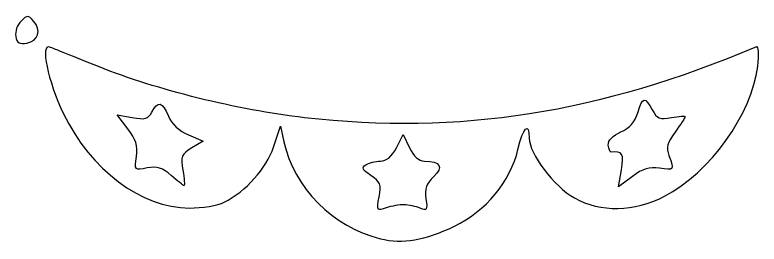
# Model space of a CAD drawing. Header units: centimetres. Extents: x -12.8 to 12.9, y -8 to 8.9.
# Drawn here: x -4.49 to 3.66, y 6.43 to 8.94 of the extents above; entities that cross this region are included whole.
import ezdxf

# ---------------------------------------------------------------- set-up
doc = ezdxf.new("R2010")
doc.units = ezdxf.units.CM
doc.header["$MEASUREMENT"] = 0
doc.layers.add('Layer 1', color=7, linetype='Continuous')

msp = doc.modelspace()

# ---------------------------------------------------------------- linework, layer by layer
at = {"layer": 'Layer 1'}
for points, knots in [([(-4.48524, 8.70819), (-4.4946, 8.75998), (-4.46844, 8.83533), (-4.4271, 8.87563), (-4.4271, 8.87563), (-4.35762, 8.94337), (-4.34722, 8.94337), (-4.28954, 8.87563), (-4.28954, 8.87563), (-4.20207, 8.7729), (-4.23654, 8.65832), (-4.36212, 8.63431), (-4.36212, 8.63431), (-4.44298, 8.61885), (-4.47227, 8.63643), (-4.48524, 8.70819)], [0, 0, 0, 0, 0.2, 0.2, 0.2, 0.2, 0.4, 0.4, 0.4, 0.4, 0.6, 0.6, 0.6, 0.6, 1, 1, 1, 1]), ([(-0.48729, 6.49034), (-1.00467, 6.6152), (-1.43933, 7.05181), (-1.54643, 7.55425), (-1.54643, 7.55425), (-1.54643, 7.55425), (-1.58251, 7.72352), (-1.58251, 7.72352), (-1.58251, 7.72352), (-1.58251, 7.72352), (-1.65911, 7.49581), (-1.65911, 7.49581), (-1.65911, 7.49581), (-1.73872, 7.25917), (-1.96216, 7.00913), (-2.20015, 6.89038), (-2.20015, 6.89038), (-2.27111, 6.85497), (-2.44305, 6.82642), (-2.58224, 6.82693), (-2.58224, 6.82693), (-3.10799, 6.82886), (-3.66681, 7.2477), (-3.96174, 7.86088), (-3.96174, 7.86088), (-4.13491, 8.22092), (-4.21996, 8.63274), (-4.11233, 8.59008), (-4.11233, 8.59008), (-4.0775, 8.57627), (-3.8366, 8.47998), (-3.57701, 8.3761), (-3.57701, 8.3761), (-2.93486, 8.11913), (-2.06073, 7.9026), (-1.32035, 7.81712), (-1.32035, 7.81712), (0.37188, 7.62174), (1.9154, 7.86409), (3.63343, 8.59492), (3.63343, 8.59492), (3.6567, 8.60482), (3.66232, 8.51258), (3.64656, 8.37953), (3.64656, 8.37953), (3.58474, 7.85759), (3.12223, 7.21343), (2.62421, 6.95565), (2.62421, 6.95565), (2.29273, 6.78407), (1.92678, 6.7776), (1.63735, 6.9382), (1.63735, 6.9382), (1.41312, 7.06262), (1.14289, 7.4209), (1.14289, 7.59376), (1.14289, 7.59376), (1.14289, 7.77775), (1.07675, 7.71153), (1.0194, 7.47012), (1.0194, 7.47012), (0.9358, 7.11819), (0.66723, 6.79333), (0.32359, 6.62848), (0.32359, 6.62848), (0.00073, 6.4736), (-0.24464, 6.4318), (-0.4873, 6.49036), (-0.4873, 6.49036), (-0.4873, 6.49036), (-0.48729, 6.49034), (-0.48729, 6.49034)], [0, 0, 0, 0, 0.0526316, 0.0526316, 0.0526316, 0.0526316, 0.1052632, 0.1052632, 0.1052632, 0.1052632, 0.1578947, 0.1578947, 0.1578947, 0.1578947, 0.2105263, 0.2105263, 0.2105263, 0.2105263, 0.2631579, 0.2631579, 0.2631579, 0.2631579, 0.3157895, 0.3157895, 0.3157895, 0.3157895, 0.3684211, 0.3684211, 0.3684211, 0.3684211, 0.4210526, 0.4210526, 0.4210526, 0.4210526, 0.4736842, 0.4736842, 0.4736842, 0.4736842, 0.5263158, 0.5263158, 0.5263158, 0.5263158, 0.5789474, 0.5789474, 0.5789474, 0.5789474, 0.6315789, 0.6315789, 0.6315789, 0.6315789, 0.6842105, 0.6842105, 0.6842105, 0.6842105, 0.7368421, 0.7368421, 0.7368421, 0.7368421, 0.7894737, 0.7894737, 0.7894737, 0.7894737, 0.8421053, 0.8421053, 0.8421053, 0.8421053, 0.8947368, 0.8947368, 0.8947368, 0.8947368, 1, 1, 1, 1]), ([(-2.65345, 7.24029), (-2.67878, 7.39098), (-2.66847, 7.41692), (-2.55626, 7.48492), (-2.55626, 7.48492), (-2.55626, 7.48492), (-2.43074, 7.56098), (-2.43074, 7.56098), (-2.43074, 7.56098), (-2.43074, 7.56098), (-2.59301, 7.62898), (-2.59301, 7.62898), (-2.59301, 7.62898), (-2.69709, 7.6726), (-2.77562, 7.74607), (-2.81198, 7.83386), (-2.81198, 7.83386), (-2.87827, 7.9939), (-2.92576, 8.00578), (-2.99347, 7.87926), (-2.99347, 7.87926), (-3.03455, 7.8025), (-3.06909, 7.79278), (-3.20801, 7.81884), (-3.20801, 7.81884), (-3.20801, 7.81884), (-3.37359, 7.8499), (-3.37359, 7.8499), (-3.37359, 7.8499), (-3.37359, 7.8499), (-3.25669, 7.69664), (-3.25669, 7.69664), (-3.25669, 7.69664), (-3.16671, 7.57867), (-3.14496, 7.5082), (-3.16221, 7.39061), (-3.16221, 7.39061), (-3.18426, 7.24037), (-3.18232, 7.2383), (-3.04465, 7.26584), (-3.04465, 7.26584), (-2.93511, 7.28775), (-2.87757, 7.26999), (-2.78007, 7.1842), (-2.78007, 7.1842), (-2.71155, 7.1239), (-2.64865, 7.07392), (-2.64029, 7.07314), (-2.64029, 7.07314), (-2.63194, 7.07236), (-2.63785, 7.14757), (-2.65343, 7.24029), (-2.65343, 7.24029), (-2.65343, 7.24029), (-2.65345, 7.24029), (-2.65345, 7.24029)], [0, 0, 0, 0, 0.0666667, 0.0666667, 0.0666667, 0.0666667, 0.1333333, 0.1333333, 0.1333333, 0.1333333, 0.2, 0.2, 0.2, 0.2, 0.2666667, 0.2666667, 0.2666667, 0.2666667, 0.3333333, 0.3333333, 0.3333333, 0.3333333, 0.4, 0.4, 0.4, 0.4, 0.4666667, 0.4666667, 0.4666667, 0.4666667, 0.5333333, 0.5333333, 0.5333333, 0.5333333, 0.6, 0.6, 0.6, 0.6, 0.6666667, 0.6666667, 0.6666667, 0.6666667, 0.7333333, 0.7333333, 0.7333333, 0.7333333, 0.8, 0.8, 0.8, 0.8, 0.8666667, 0.8666667, 0.8666667, 0.8666667, 1, 1, 1, 1]), ([(2.5701, 7.2639), (2.73146, 7.23896), (2.73437, 7.24281), (2.67417, 7.40116), (2.67417, 7.40116), (2.64055, 7.48958), (2.65404, 7.54138), (2.7416, 7.66005), (2.7416, 7.66005), (2.8018, 7.74165), (2.85105, 7.81684), (2.85105, 7.82715), (2.85105, 7.82715), (2.85105, 7.83746), (2.7838, 7.83328), (2.70161, 7.81786), (2.70161, 7.81786), (2.57345, 7.79382), (2.54357, 7.8059), (2.49173, 7.90276), (2.49173, 7.90276), (2.41229, 8.05119), (2.38388, 8.04529), (2.33216, 7.8696), (2.33216, 7.8696), (2.30284, 7.77), (2.24371, 7.70349), (2.14636, 7.66062), (2.14636, 7.66062), (2.05727, 7.62139), (2.00584, 7.56761), (2.0096, 7.51764), (2.0096, 7.51764), (2.01292, 7.47359), (2.02661, 7.43854), (2.04002, 7.43976), (2.04002, 7.43976), (2.16724, 7.45131), (2.18338, 7.42362), (2.15328, 7.24544), (2.15328, 7.24544), (2.15328, 7.24544), (2.12187, 7.05955), (2.12187, 7.05955), (2.12187, 7.05955), (2.12187, 7.05955), (2.27294, 7.17302), (2.27294, 7.17302), (2.27294, 7.17302), (2.38647, 7.25829), (2.46031, 7.28088), (2.5701, 7.26391), (2.5701, 7.26391), (2.5701, 7.26391), (2.5701, 7.2639), (2.5701, 7.2639)], [0, 0, 0, 0, 0.0666667, 0.0666667, 0.0666667, 0.0666667, 0.1333333, 0.1333333, 0.1333333, 0.1333333, 0.2, 0.2, 0.2, 0.2, 0.2666667, 0.2666667, 0.2666667, 0.2666667, 0.3333333, 0.3333333, 0.3333333, 0.3333333, 0.4, 0.4, 0.4, 0.4, 0.4666667, 0.4666667, 0.4666667, 0.4666667, 0.5333333, 0.5333333, 0.5333333, 0.5333333, 0.6, 0.6, 0.6, 0.6, 0.6666667, 0.6666667, 0.6666667, 0.6666667, 0.7333333, 0.7333333, 0.7333333, 0.7333333, 0.8, 0.8, 0.8, 0.8, 0.8666667, 0.8666667, 0.8666667, 0.8666667, 1, 1, 1, 1]), ([(-0.22812, 6.86335), (-0.17867, 6.86243), (-0.10005, 6.84503), (-0.0534, 6.82468), (-0.0534, 6.82468), (0.02156, 6.79198), (0.029, 6.80413), (0.01064, 6.92924), (0.01064, 6.92924), (-0.00512, 7.03662), (0.01522, 7.09463), (0.09487, 7.16946), (0.09487, 7.16946), (0.20866, 7.27636), (0.17135, 7.33943), (-0.00645, 7.34075), (-0.00645, 7.34075), (-0.06676, 7.3412), (-0.12366, 7.39258), (-0.16835, 7.48695), (-0.16835, 7.48695), (-0.16835, 7.48695), (-0.23726, 7.63247), (-0.23726, 7.63247), (-0.23726, 7.63247), (-0.23726, 7.63247), (-0.31251, 7.48695), (-0.31251, 7.48695), (-0.31251, 7.48695), (-0.36284, 7.38961), (-0.42086, 7.34121), (-0.48775, 7.34075), (-0.48775, 7.34075), (-0.54274, 7.34039), (-0.61569, 7.32236), (-0.64985, 7.30072), (-0.64985, 7.30072), (-0.69862, 7.26983), (-0.68634, 7.24459), (-0.59271, 7.18324), (-0.59271, 7.18324), (-0.48905, 7.11532), (-0.47729, 7.08463), (-0.5028, 6.94865), (-0.5028, 6.94865), (-0.53084, 6.79918), (-0.52738, 6.79383), (-0.42509, 6.82862), (-0.42509, 6.82862), (-0.3662, 6.84865), (-0.27757, 6.86428), (-0.22812, 6.86336), (-0.22812, 6.86336), (-0.22812, 6.86336), (-0.22812, 6.86335), (-0.22812, 6.86335)], [0, 0, 0, 0, 0.0666667, 0.0666667, 0.0666667, 0.0666667, 0.1333333, 0.1333333, 0.1333333, 0.1333333, 0.2, 0.2, 0.2, 0.2, 0.2666667, 0.2666667, 0.2666667, 0.2666667, 0.3333333, 0.3333333, 0.3333333, 0.3333333, 0.4, 0.4, 0.4, 0.4, 0.4666667, 0.4666667, 0.4666667, 0.4666667, 0.5333333, 0.5333333, 0.5333333, 0.5333333, 0.6, 0.6, 0.6, 0.6, 0.6666667, 0.6666667, 0.6666667, 0.6666667, 0.7333333, 0.7333333, 0.7333333, 0.7333333, 0.8, 0.8, 0.8, 0.8, 0.8666667, 0.8666667, 0.8666667, 0.8666667, 1, 1, 1, 1])]:
    msp.add_open_spline(points, degree=3, knots=knots, dxfattribs=at)

doc.saveas('drawing.dxf')
